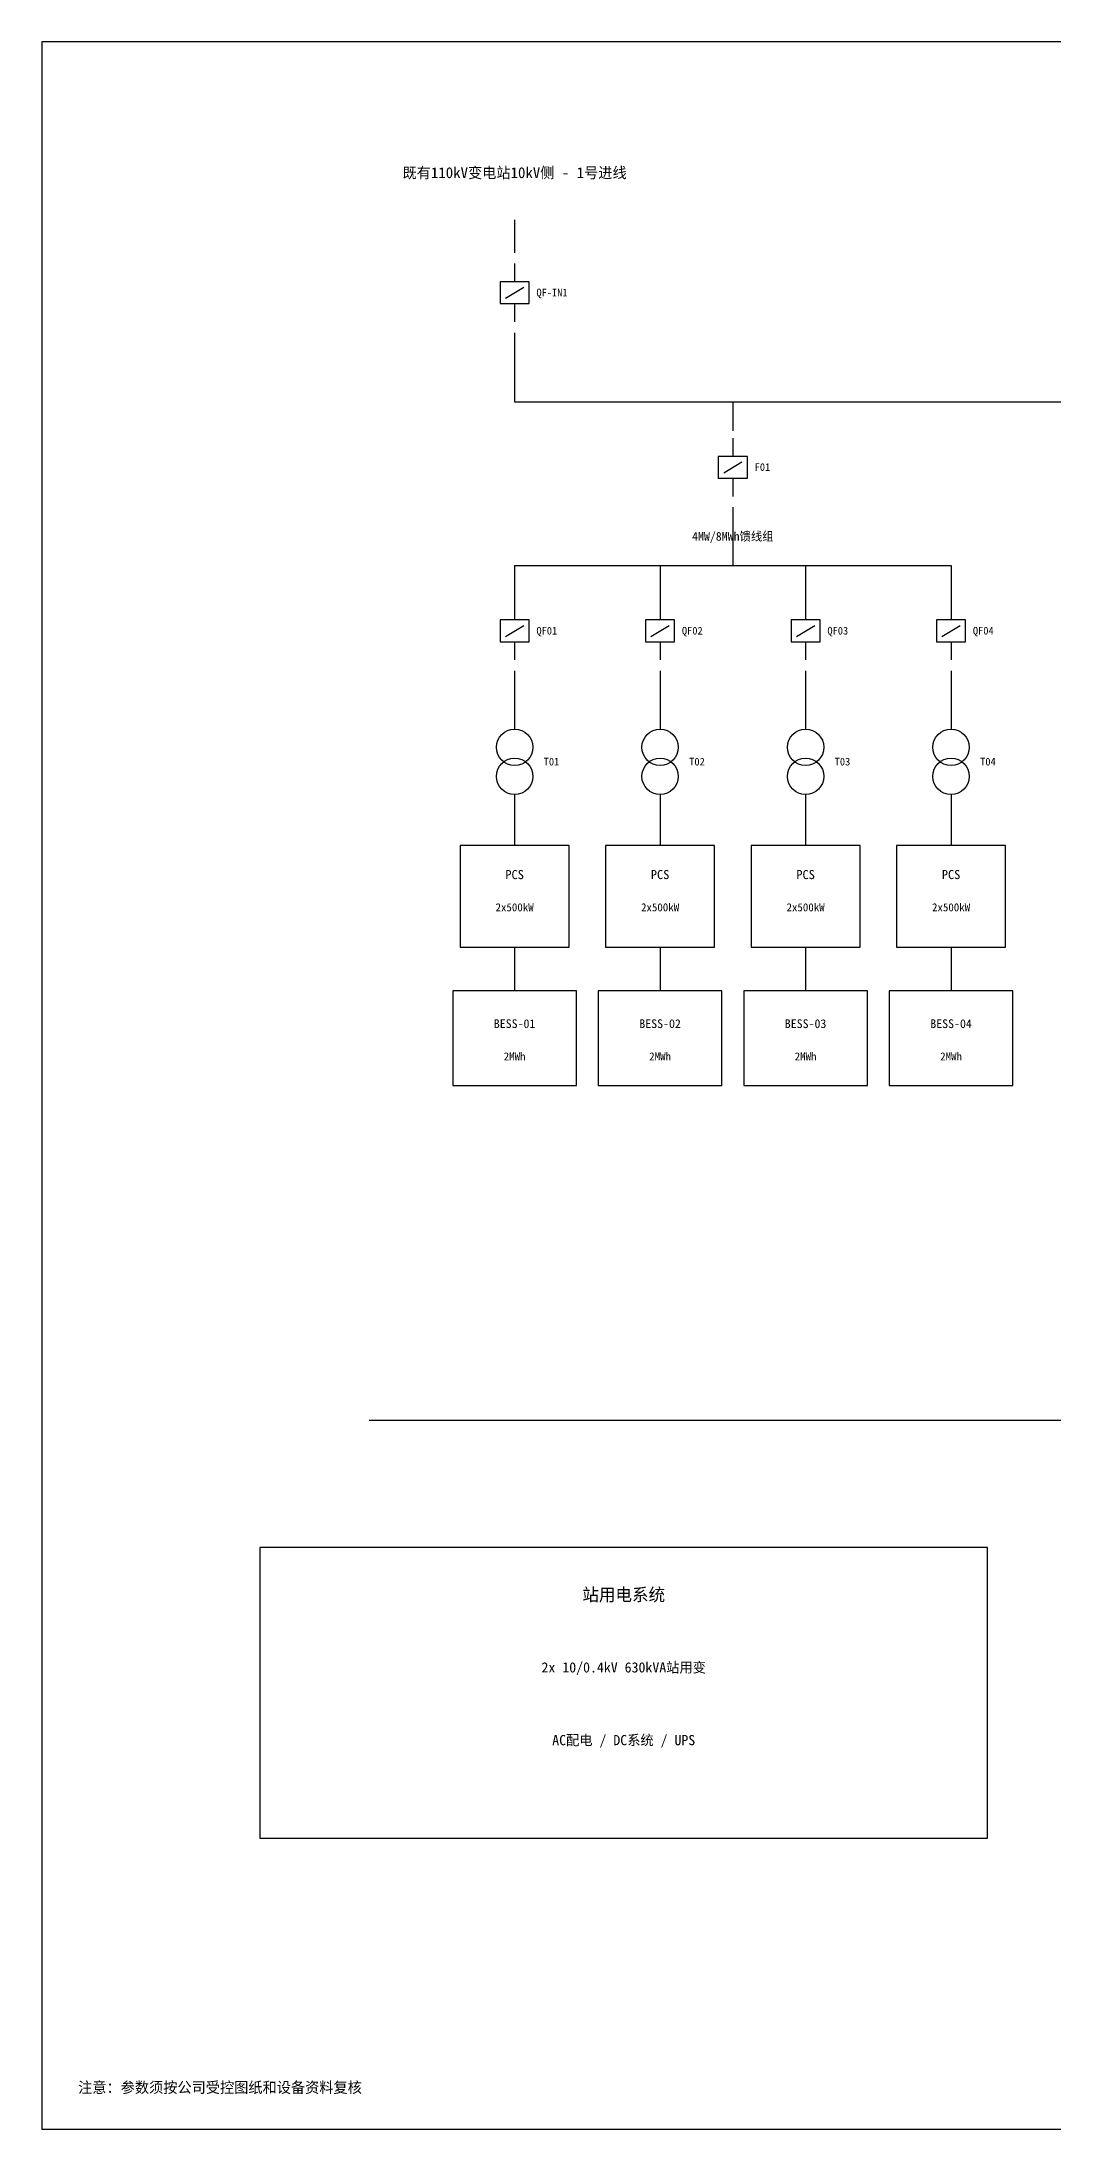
# Model space of a CAD drawing. Header units: metres. Extents: x 10 to 1731, y 10 to 1244.
# Drawn here: x 910 to 1188, y 10 to 584 of the extents above; entities that cross this region are included whole.
import ezdxf
from ezdxf.enums import TextEntityAlignment as Align

# ---------------------------------------------------------------- set-up
doc = ezdxf.new("R2010")
doc.units = ezdxf.units.M

msp = doc.modelspace()

# ---------------------------------------------------------------- linework, layer by layer
at = {"layer": 'ANNOT'}
msp.add_line((1000, 205), (1660, 205), dxfattribs=at)
at = {"layer": 'BUS'}
msp.add_line((1040, 485), (1370, 485), dxfattribs=at)
at = {"layer": 'EQUIP'}
for points in [[(1036, 512), (1044, 512), (1044, 518), (1036, 518)], [(1096, 464), (1104, 464), (1104, 470), (1096, 470)], [(1036, 419), (1044, 419), (1044, 425), (1036, 425)], [(1076, 419), (1084, 419), (1084, 425), (1076, 425)], [(1116, 419), (1124, 419), (1124, 425), (1116, 425)], [(1156, 419), (1164, 419), (1164, 425), (1156, 425)], [(1025, 335), (1055, 335), (1055, 363), (1025, 363)], [(1065, 335), (1095, 335), (1095, 363), (1065, 363)], [(1105, 335), (1135, 335), (1135, 363), (1105, 363)], [(1145, 335), (1175, 335), (1175, 363), (1145, 363)], [(1023, 297), (1057, 297), (1057, 323), (1023, 323)], [(1063, 297), (1097, 297), (1097, 323), (1063, 323)], [(1103, 297), (1137, 297), (1137, 323), (1103, 323)], [(1143, 297), (1177, 297), (1177, 323), (1143, 323)], [(970, 90), (1170, 90), (1170, 170), (970, 170)]]:
    msp.add_lwpolyline(points, close=True, dxfattribs=at)
for centre in [(1040, 390), (1080, 390), (1120, 390), (1160, 390), (1040, 382), (1080, 382), (1120, 382), (1160, 382)]:
    msp.add_circle(centre, 5, dxfattribs=at)
at = {"layer": 'FRAME'}
msp.add_lwpolyline([(910, 10), (1731, 10), (1731, 584), (910, 584)], close=True, dxfattribs=at)
at = {"layer": 'PRIMARY'}
for p, q in [((1040, 535), (1040, 526)), ((1040, 523), (1040, 518)), ((1037.5, 513.5), (1042.5, 516.5)), ((1040, 512), (1040, 507)), ((1040, 504), (1040, 485)), ((1100, 485), (1100, 477)), ((1100, 475), (1100, 470)), ((1097.5, 465.5), (1102.5, 468.5)), ((1100, 464), (1100, 459)), ((1100, 456), (1100, 440)), ((1040, 440), (1160, 440)), ((1040, 440), (1040, 430)), ((1080, 440), (1080, 430)), ((1120, 440), (1120, 430)), ((1160, 440), (1160, 430)), ((1040, 430), (1040, 425)), ((1080, 430), (1080, 425)), ((1120, 430), (1120, 425)), ((1160, 430), (1160, 425)), ((1037.5, 420.5), (1042.5, 423.5)), ((1077.5, 420.5), (1082.5, 423.5)), ((1117.5, 420.5), (1122.5, 423.5)), ((1157.5, 420.5), (1162.5, 423.5)), ((1040, 419), (1040, 414)), ((1080, 419), (1080, 414)), ((1120, 419), (1120, 414)), ((1160, 419), (1160, 414)), ((1040, 411), (1040, 395)), ((1080, 411), (1080, 395)), ((1120, 411), (1120, 395)), ((1160, 411), (1160, 395)), ((1040, 377), (1040, 363)), ((1080, 377), (1080, 363)), ((1120, 377), (1120, 363)), ((1160, 377), (1160, 363)), ((1040, 335), (1040, 323)), ((1080, 335), (1080, 323)), ((1120, 335), (1120, 323)), ((1160, 335), (1160, 323))]:
    msp.add_line(p, q, dxfattribs=at)

# ---------------------------------------------------------------- texts
at = {"layer": 'ANNOT'}
msp.add_text('注意：参数须按公司受控图纸和设备资料复核', height=3, dxfattribs=at).set_placement((920, 20))
at = {"layer": 'TEXT'}
for s, height, p in [('既有110kV变电站10kV侧 - 1号进线', 3, (1040, 548)), ('4MW/8MWh馈线组', 2.4, (1100, 448)), ('PCS', 2.5, (1040, 355)), ('PCS', 2.5, (1080, 355)), ('PCS', 2.5, (1120, 355)), ('PCS', 2.5, (1160, 355)), ('2x500kW', 2.2, (1040, 346)), ('2x500kW', 2.2, (1080, 346)), ('2x500kW', 2.2, (1120, 346)), ('2x500kW', 2.2, (1160, 346)), ('BESS-01', 2.4, (1040, 314)), ('BESS-02', 2.4, (1080, 314)), ('BESS-03', 2.4, (1120, 314)), ('BESS-04', 2.4, (1160, 314)), ('2MWh', 2.2, (1040, 305)), ('2MWh', 2.2, (1080, 305)), ('2MWh', 2.2, (1120, 305)), ('2MWh', 2.2, (1160, 305)), ('站用电系统', 3.5, (1070, 157)), ('2x 10/0.4kV 630kVA站用变', 2.8, (1070, 137)), ('AC配电 / DC系统 / UPS', 2.8, (1070, 117))]:
    msp.add_text(s, height=height, dxfattribs=at).set_placement(p, align=Align.MIDDLE_CENTER)
for s, p in [('QF-IN1', (1046, 514)), ('F01', (1106, 466)), ('QF01', (1046, 421)), ('QF02', (1086, 421)), ('QF03', (1126, 421)), ('QF04', (1166, 421)), ('T01', (1048, 385)), ('T02', (1088, 385)), ('T03', (1128, 385)), ('T04', (1168, 385))]:
    msp.add_text(s, height=2.1, dxfattribs=at).set_placement(p)

doc.saveas('drawing.dxf')
